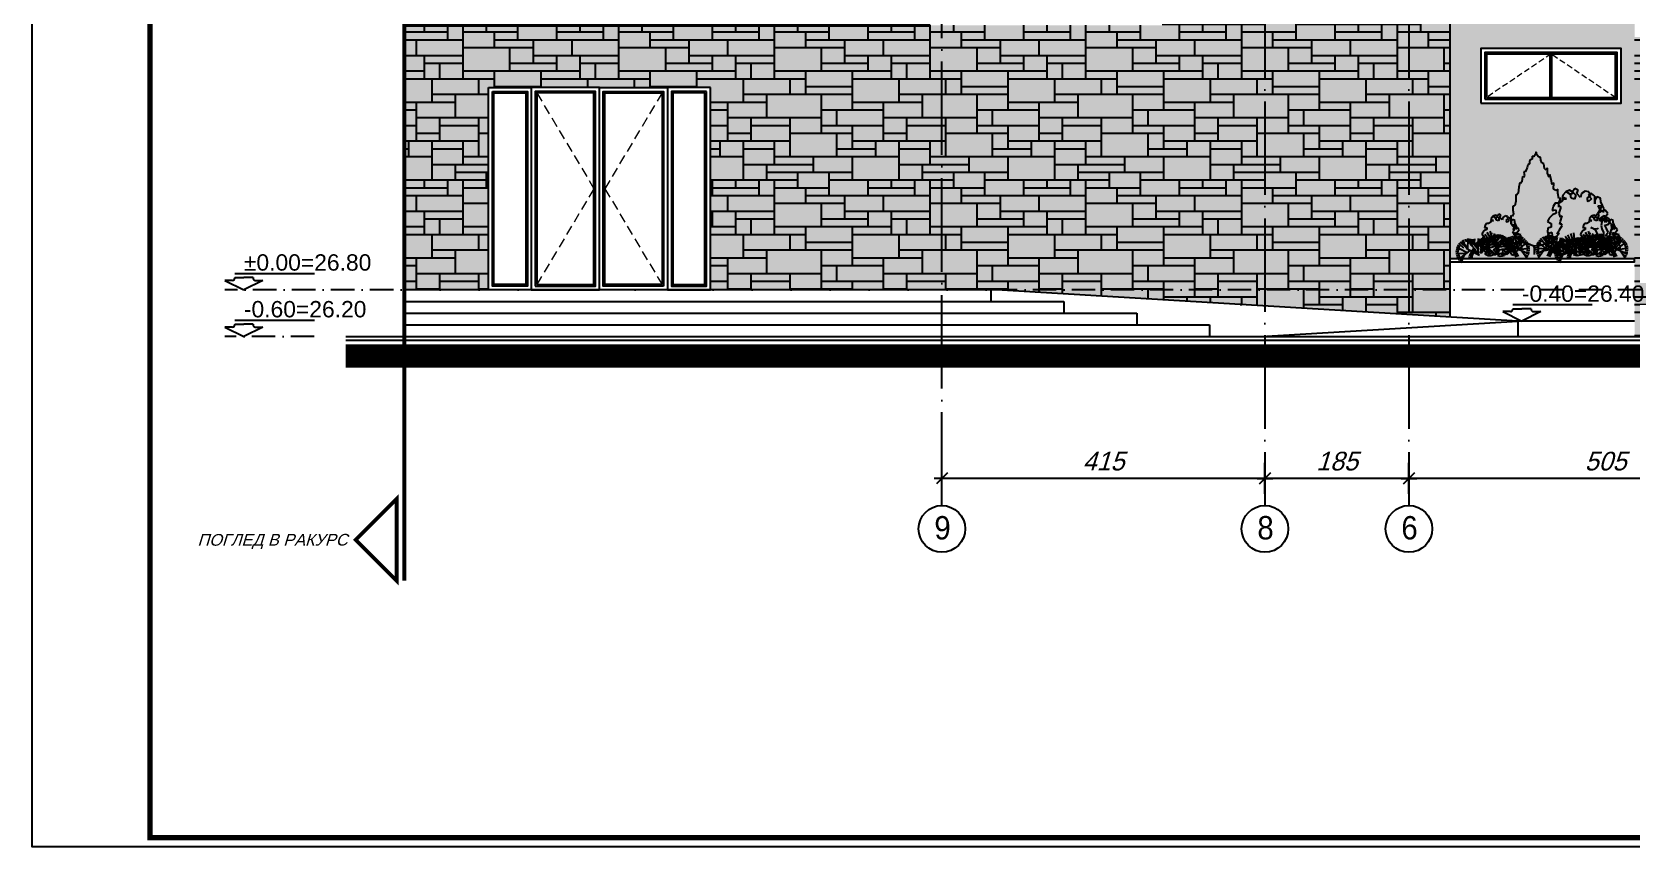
# Model space of a CAD drawing. Extents: x 9615146 to 9672346, y 4699603 to 4705703.
# Drawn here: x 9666046 to 9668102, y 4699603 to 4700650 of the extents above; entities that cross this region are included whole.
import ezdxf
from ezdxf.enums import TextEntityAlignment as Align

# ---------------------------------------------------------------- set-up
doc = ezdxf.new("R2010")
doc.units = 0
doc.header["$LTSCALE"] = 0.5
doc.header["$MEASUREMENT"] = 0
doc.header["$PDSIZE"] = -1
for name, pattern in [('ACAD_ISO04W100', [30, 24, -3, 0, -3]), ('DASHED', [0.75, 0.5, -0.25]), ('OSI1000', [5, 3, -1, 0, -1])]:
    doc.linetypes.add(name, pattern=pattern)
doc.layers.get('0').update_dxf_attribs({"color": 251, "linetype": 'CONTINUOUS'})
doc.layers.get('Defpoints').update_dxf_attribs({"color": 251, "linetype": 'CONTINUOUS'})
for name, color, linetype in [('_axis', 1, 'ACAD_ISO04W100'), ('_axis_num', 1, 'CONTINUOUS'), ('_dimension', 4, 'CONTINUOUS'), ('_dimension_evel', 4, 'CONTINUOUS'), ('_hatch', 9, 'CONTINUOUS'), ('_hatch_construction', 252, 'CONTINUOUS'), ('_table', 3, 'CONTINUOUS'), ('_text_table', 3, 'CONTINUOUS'), ('_vista', 75, 'CONTINUOUS'), ('fasadi', 147, 'CONTINUOUS')]:
    doc.layers.add(name, color=color, linetype=linetype)
doc.layers.add('_punk', color=8, linetype='DASHED', lineweight=9)
doc.styles.add('HEB1', font='', dxfattribs={"width": 0.8, "oblique": 17})
doc.styles.add('POMESHTENIA', font='arial.ttf', dxfattribs={"width": 0.9})
doc.styles.add('WIN', font='swindos.shx', dxfattribs={"oblique": 17})
doc.styles.get('HEB1').set_extended_font_data('HebarU Cyr')
doc.dimstyles.new('dim_50', dxfattribs={"dimtxt": 24, "dimasz": 1, "dimexe": 30, "dimexo": 0, "dimgap": 10, "dimtad": 1, "dimdec": 1, "dimrnd": 0.5, "dimdsep": 46, "dimtxsty": 'WIN', "dimblk1": '1', "dimblk2": '1', "dimsah": 1, "dimcen": 15, "dimdle": 10, "dimse1": 1, "dimse2": 1, "dimadec": 0, "dimazin": 0, "dimtfac": 1, "dimtdec": 1, "dimtix": 1, "dimtmove": 2, "dimatfit": 3, "dimldrblk": '1', "dimfxl": 1, "dimtolj": 1, "dimarcsym": 0})
pattern_1 = [(0, (0, 0), (0, 200), [150, -50]), (0, (0, 10), (0, 200), [-60, 60, -30, 50]), (0, (0, 20), (0, 200), [-90, 110]), (0, (0, 30), (0, 200), [90, -110]), (0, (0, 40), (0, 200), [-40, 160]), (0, (0, 50), (0, 200), [70, -50, 60, -20]), (0, (70, 60), (0, 200), [160, -40]), (0, (-10, 70), (0, 200), [110, -90]), (0, (-40, 80), (0, 200), [90, -110]), (0, (0, 90), (0, 200), [160, -40]), (0, (0, 100), (0, 200), [-80, 50, -30, 40]), (0, (100, 110), (0, 200), [120, -80]), (0, (20, 120), (0, 200), [80, -40, 30, -50]), (0, (60, 130), (0, 200), [80, -30, 50, -40]), (0, (140, 140), (0, 200), [120, -80]), (0, (60, 150), (0, 200), [80, -120]), (0, (100, 160), (0, 200), [90, -110]), (0, (100, 170), (0, 200), [-60, 140]), (0, (40, 180), (0, 200), [60, -140]), (0, (100, 190), (0, 200), [140, -60]), (90, (0, 80), (-200, 1e-14), [30, -80, 70, -20]), (90, (20, 90), (-200, 1e-14), [50, -30, 20, -100]), (90, (30, 50), (-200, 1e-14), [20, -180]), (90, (40, 30), (-200, 1e-14), [20, -120, 30, -30]), (90, (50, 70), (-200, 1e-14), [20, -180]), (90, (60, 0), (-200, 1e-14), [30, -90, 50, -30]), (90, (70, 40), (-200, 1e-14), [30, -170]), (90, (80, 90), (-200, 1e-14), [30, -10, 20, -140]), (90, (90, 10), (-200, 1e-14), [30, -170]), (90, (100, 60), (-200, 1e-14), [30, -10, 30, -20, 50, -60]), (90, (120, 60), (-200, 1e-14), [-140, 20, -20, 20]), (90, (130, 90), (-200, 1e-14), [20, -180]), (90, (140, 20), (-200, 1e-14), [20, -70, 50, -60]), (90, (150, 50), (-200, 1e-14), [10, -130, 30, -30]), (90, (160, 60), (-200, 1e-14), [50, -50, 30, -70]), (90, (170, 110), (-200, 1e-14), [30, -50, 20, -100]), (90, (180, 40), (-200, 1e-14), [20, -180]), (90, (190, 60), (-200, 1e-14), [20, -60, 30, -90])]

# ---------------------------------------------------------------- blocks, each defined once
blk = doc.blocks.new('rtyre')
at = {"layer": '_dimension_evel', "ltscale": 20}
for p, q in [((-21.1, 37.8), (161.6, 37.8)), ((-26, 21.9), (-43.7, 21.9)), ((-43.7, 21.9), (0, 0)), ((-21.1, 28.3), (-21.1, 26.8)), ((-21.1, 28.3), (0, 28.3)), ((21.1, 28.3), (0, 28.3)), ((43.7, 21.9), (0, 0)), ((21.1, 28.3), (21.1, 26.8)), ((26, 21.9), (43.7, 21.9))]:
    blk.add_line(p, q, dxfattribs=at)
for centre, major_axis, start_param, end_param in [((-26, 26.8), (3.46, 3.46), 3.926991, 5.497787), ((26, 26.8), (-3.46, 3.46), 0.785398, 2.356194)]:
    blk.add_ellipse(centre, major_axis=major_axis, ratio=1, start_param=start_param, end_param=end_param, dxfattribs=at)
at = {"layer": '_dimension_evel', "linetype": 'OSI1000', "ltscale": 20, "style": 'HEB1', "oblique": 360, "width": 0.8}
blk.add_attdef('+12.50', (0, 44.2), '', height=42, rotation=360, dxfattribs=at)
blk = doc.blocks.new('TREE8-E')
for p, q in [((-10.72, 7.44), (-11.79, 8.73)), ((-10.09, 8), (-10.95, 9.45)), ((-8.62, 6.91), (-10, 10.02)), ((-7.19, 7.05), (-8.98, 10.44)), ((-7.42, 8.84), (-7.9, 10.7)), ((-7.42, 8.84), (-6.79, 10.78)), ((-6.94, 5.39), (-7.42, 8.84)), ((-6.94, 5.39), (-4.62, 10.43)), ((-6.11, 9.06), (-5.69, 10.69)), ((-4.54, 6.64), (-4.45, 8.81)), ((-4.45, 8.81), (-3.55, 10.05)), ((-4.32, 6), (-3.61, 8.28)), ((-3.61, 8.28), (-2.65, 9.42)), ((-3.37, 7.39), (-2.35, 9.19)), ((-3.33, 0.76), (0.33, 8.32)), ((-2.38, 7.14), (-1.43, 8.96)), ((4.3, 4.6), (2.6, 8.27)), ((4.87, 5.91), (4.09, 8.87)), ((6, 5.26), (5.67, 9.21)), ((6.98, 6.04), (7.28, 9.27)), ((-12.21, 3.59), (-13.88, 3.75)), ((-12.16, 4.44), (-13.79, 4.86)), ((-6.22, 4.47), (-13.79, 2.65)), ((-11.9, 1.94), (-13.54, 1.57)), ((-8.62, 3.89), (-13.52, 5.93)), ((-9.89, 3.59), (-13.12, 0.55)), ((-11.68, 6.05), (-13.1, 6.95)), ((-11.26, 6.78), (-12.51, 7.9)), ((-8.04, 4.03), (-10.82, 7.5)), ((-6.86, -0.04), (-8.75, 0.93)), ((-6.43, 0.55), (-8.23, 1.68)), ((-5.95, 1.11), (-7.65, 2.39)), ((-5.43, 1.62), (-7.01, 3.05)), ((-2.76, 0.04), (-6.94, 5.39)), ((-4.86, 2.09), (-6.31, 3.65)), ((-4.25, 2.5), (-5.56, 4.18)), ((-3.61, 2.86), (-4.77, 4.65)), ((-3.26, 2.93), (-4.54, 6.64)), ((-4.11, 1.77), (-3.26, 2.93)), ((-2.44, 3.89), (-3.37, 7.39)), ((-1.73, 4.24), (-2.38, 7.14)), ((-0.38, 3.93), (-1.32, 6.6)), ((-0.38, 3.93), (0.43, 6.59)), ((1.9, 3.05), (-0.38, 3.93)), ((0.67, 4.77), (0.71, 7.98)), ((8.96, 0.42), (0.67, 4.77)), ((1.23, 4.49), (1.23, 6.45)), ((3.03, 4.83), (1.24, 7.41)), ((3.35, 0.5), (1.38, 0.37)), ((3.43, 0.97), (1.45, 1.05)), ((3.55, 1.44), (1.59, 1.72)), ((3.72, 1.88), (1.8, 2.37)), ((3.93, 2.31), (1.9, 3.05)), ((4.83, 3.42), (3.03, 4.83)), ((5.2, 3.72), (4.3, 4.6)), ((6.86, 2.61), (4.33, 5.51)), ((6.02, 4.2), (4.87, 5.91)), ((6.46, 4.38), (6, 5.26)), ((9.16, 0.67), (6.19, 6.34)), ((7.4, 4.58), (6.98, 6.04)), ((8.33, 3.11), (7.54, 6.56)), ((7.99, 2.91), (9.73, 4.22)), ((8.35, 4.58), (8.22, 6.56)), ((8.64, 0.04), (12.5, 4.67)), ((8.82, 4.51), (8.9, 6.49)), ((9.28, 4.39), (9.57, 6.35)), ((9.73, 4.22), (10.22, 6.14)), ((10.16, 4.01), (10.84, 5.86)), ((10.56, 3.75), (11.43, 5.52)), ((10.93, 3.45), (11.99, 5.12)), ((11.57, 2.74), (12.95, 4.16)), ((11.84, 2.34), (13.36, 3.61)), ((12.05, 1.92), (13.7, 3.02)), ((12.23, 1.47), (13.98, 2.4)), ((12.35, 1.01), (14.19, 1.75)), ((12.43, 0.54), (14.34, 1.08))]:
    blk.add_line(p, q)
blk = doc.blocks.new('_TREE16')
for p, q in [((-22.1, 148.4), (-29.4, 140.7)), ((-13.8, 152), (-22.1, 148.4)), ((-11.8, 141.7), (-20, 147.4)), ((-20, 147.4), (-12.3, 141.7)), ((-4.5, 146.9), (-13.8, 152)), ((-12.3, 141.7), (-4.5, 146.9)), ((-1.4, 155.7), (-7.1, 147.9)), ((-7.1, 147.9), (0.7, 140.7)), ((6.3, 152), (-1.4, 155.7)), ((2.7, 144.3), (6.3, 152)), ((21.9, 150), (13.6, 144.3)), ((30.2, 147.9), (21.9, 150)), ((34.8, 139.6), (30.2, 147.9)), ((-51.6, 114.3), (-53.7, 105.4)), ((-46.4, 122), (-51.6, 114.3)), ((-38.7, 122), (-46.4, 122)), ((-29.9, 127.2), (-38.7, 122)), ((-29.4, 140.7), (-30.9, 132.4)), ((-30.9, 132.4), (-21.1, 131.8)), ((-28.8, 135.5), (-29.9, 127.2)), ((-21.1, 131.8), (-28.8, 135.5)), ((-10.2, 133.9), (-11.8, 141.7)), ((-2.4, 131.4), (-10.2, 133.9)), ((0.7, 140.7), (-2.4, 131.4)), ((11.5, 135.5), (2.7, 144.3)), ((13.6, 144.3), (11.5, 135.5)), ((26.5, 133.4), (34.8, 139.6)), ((29.1, 125.1), (26.5, 133.4)), ((36.9, 144.3), (28.6, 140.1)), ((28.6, 140.1), (36.9, 132.4)), ((36.9, 132.4), (29.1, 125.1)), ((44.6, 138.1), (36.9, 144.3)), ((44.1, 121), (44.6, 130.3)), ((44.6, 128.8), (44.1, 121)), ((44.6, 130.3), (44.6, 138.1)), ((48.8, 137), (44.6, 128.8)), ((57.1, 133.4), (48.8, 137)), ((60.1, 115.3), (50.8, 116.3)), ((50.8, 116.3), (56, 108)), ((56.5, 107), (60.1, 115.3)), ((58.1, 125.6), (57.1, 133.4)), ((61.7, 116.9), (58.1, 125.6)), ((65.3, 109.1), (61.7, 116.9)), ((-60.4, 87.8), (-64, 80.1)), ((-64, 80.1), (-56.3, 75.9)), ((-53.1, 95.6), (-60.4, 87.8)), ((-56.3, 75.9), (-55.7, 67.1)), ((-53.7, 105.4), (-45.4, 107)), ((-44.8, 99.2), (-53.1, 95.6)), ((-45.4, 107), (-44.8, 99.2)), ((51.4, 98.7), (56.5, 107)), ((59.1, 103.9), (51.4, 98.7)), ((55.5, 80.6), (55.5, 88.4)), ((55.5, 88.4), (63.8, 86.8)), ((63.3, 83.2), (55.5, 80.6)), ((56, 108), (63.8, 101.3)), ((60.7, 79), (58.6, 71.3)), ((67.9, 106.5), (59.1, 103.9)), ((63.8, 86.8), (60.7, 79)), ((71.6, 82.7), (63.3, 83.2)), ((63.8, 101.3), (65.3, 109.1)), ((66.4, 89.4), (74.1, 98.2)), ((66.9, 81.6), (66.4, 89.4)), ((74.6, 81.6), (66.9, 81.6)), ((74.1, 98.2), (67.9, 106.5)), ((79.8, 80.6), (71.6, 82.7)), ((82.4, 73.9), (74.6, 81.6)), ((75.1, 72.9), (79.8, 80.6)), ((82.9, 63), (82.4, 73.9)), ((-61.9, 52.6), (-65, 44.9)), ((-65, 44.9), (-61.9, 36.6)), ((-63.5, 64.5), (-64.5, 56.8)), ((-64.5, 56.8), (-62.4, 49)), ((-55.7, 67.1), (-63.5, 64.5)), ((-62.4, 49), (-53.1, 46.9)), ((-53.7, 55.2), (-61.9, 52.6)), ((-53.1, 46.9), (-53.7, 55.2)), ((20.3, 46.4), (18.3, 37.6)), ((18.3, 37.6), (28.1, 35)), ((28.1, 46.9), (20.3, 46.4)), ((34.3, 38.2), (28.1, 46.9)), ((28.1, 35), (35.8, 37.6)), ((28.6, 29.3), (34.3, 38.2)), ((46.2, 59.9), (35.3, 66.1)), ((35.3, 66.1), (43.6, 63)), ((35.8, 37.6), (40, 46.4)), ((40, 46.4), (50.3, 51.1)), ((43.6, 63), (51.4, 64)), ((44.6, 42.3), (52.4, 50.6)), ((55.5, 38.7), (44.6, 42.3)), ((50.3, 51.1), (46.2, 59.9)), ((55.5, 44.3), (50.8, 36.6)), ((51.4, 64), (52.4, 65.6)), ((52.4, 50.6), (60.1, 51.1)), ((63.8, 46.4), (55.5, 44.3)), ((63.3, 37.6), (55.5, 38.7)), ((58.6, 71.3), (60.7, 63)), ((60.1, 51.1), (67.9, 41.3)), ((60.7, 63), (63.8, 55.2)), ((67.9, 41.3), (63.3, 32.4)), ((69.4, 29.9), (63.3, 37.6)), ((63.3, 34), (71.6, 37.1)), ((63.8, 55.2), (63.8, 46.4)), ((67.4, 71.8), (75.1, 72.9)), ((71, 64), (67.4, 71.8)), ((68.4, 47.5), (74.6, 55.8)), ((76.7, 45.4), (68.4, 47.5)), ((74.6, 55.8), (71, 64)), ((71.6, 37.1), (78.8, 44.9)), ((85, 38.2), (76.7, 45.4)), ((78.8, 44.9), (79.8, 53.7)), ((79.8, 53.7), (82.9, 63)), ((81.9, 29.9), (85, 38.2)), ((-67.1, 23.1), (-70.2, 13.8)), ((-70.2, 13.8), (-61.9, 15.4)), ((-61.9, 36.6), (-69.7, 31.4)), ((-69.7, 31.4), (-67.1, 23.7)), ((-67.1, 23.7), (-58.8, 30.4)), ((-58.8, 23.1), (-67.1, 23.1)), ((-61.9, 15.4), (-59.9, 23.7)), ((-59.9, 23.7), (-49.5, 20.5)), ((-58.8, 30.4), (-50.5, 29.9)), ((-50.5, 29.9), (-58.8, 23.1)), ((-45.4, 18.5), (-52.1, 10.7)), ((-52.1, 10.7), (-39.7, 4)), ((-49.5, 20.5), (-49, 12.2)), ((-49, 12.2), (-39.2, 17.4)), ((-42.8, 26.3), (-45.4, 18.5)), ((-34.5, 26.3), (-42.8, 26.3)), ((-41.2, 23.7), (-32.9, 24.2)), ((-36.6, 15.9), (-41.2, 23.7)), ((-39.7, 4), (-30.9, 4)), ((-39.2, 17.4), (-29.9, 22.6)), ((-38.1, 8.1), (-36.6, 15.9)), ((-28.3, 13.8), (-38.1, 8.1)), ((-25.7, 17.9), (-34.5, 26.3)), ((-32.9, 24.2), (-24.7, 17.4)), ((-30.9, 4), (-21.1, 7.6)), ((-29.9, 22.6), (-28.3, 13.8)), ((-20, 10.2), (-25.7, 17.9)), ((-24.7, 17.4), (-21.1, 9.2)), ((-21.1, 9.2), (-13.3, 9.7)), ((-21.1, 7.6), (-12.3, 7.6)), ((-20.5, 25.7), (-12.8, 29.9)), ((-12.8, 17.4), (-20.5, 25.7)), ((-12.3, 10.7), (-20, 10.2)), ((-13.3, 9.7), (-4.5, 11.2)), ((-12.8, 29.9), (-5, 27.8)), ((-12.3, 7.6), (-12.8, 17.4)), ((-4.5, 7.1), (-12.3, 10.7)), ((-8.2, 22.6), (-10.2, 14.4)), ((-10.2, 14.4), (-0.9, 12.2)), ((0.1, 20), (-8.2, 22.6)), ((-5, 27.8), (3.3, 25.2)), ((-4.5, 11.2), (0.1, 20)), ((-0.9, 12.2), (-4.5, 4.5)), ((3.8, 10.7), (-4.5, 7.1)), ((-4.5, 4.5), (3.8, 2.4)), ((3.3, 25.2), (11.5, 27.3)), ((13.6, 12.8), (3.8, 10.7)), ((3.8, 2.4), (11.5, 3.5)), ((8.4, 5.5), (16.2, 10.2)), ((11.5, 27.3), (20.8, 29.3)), ((11.5, 3.5), (19.3, 5)), ((13.6, 23.1), (12, 15.4)), ((12, 15.4), (21.3, 8.6)), ((21.9, 21.1), (13.6, 23.1)), ((19.3, 5), (13.6, 12.8)), ((16.2, 10.2), (23.9, 13.3)), ((20.8, 29.3), (28.6, 29.3)), ((21.3, 8.6), (29.6, 10.7)), ((23.9, 13.3), (21.9, 21.1)), ((35.3, 27.3), (27, 27.8)), ((27, 27.8), (36.9, 21.1)), ((29.1, 20), (37.9, 27.3)), ((29.6, 10.7), (29.1, 20)), ((44.1, 24.2), (35.3, 27.3)), ((36.9, 21.1), (48.2, 21.6)), ((37.9, 27.3), (40.5, 18.5)), ((38.4, 14.8), (39.5, 22.6)), ((46.2, 22.1), (38.4, 14.8)), ((39.5, 22.6), (48.2, 22.6)), ((40.5, 18.5), (44.1, 9.2)), ((52.4, 28.8), (44.1, 24.2)), ((44.1, 9.2), (52.4, 6)), ((55.5, 20), (46.2, 22.1)), ((48.2, 21.6), (56, 24.7)), ((48.2, 22.6), (56.5, 20)), ((50.8, 36.6), (52.4, 28.8)), ((52.4, 6), (60.7, 12.2)), ((60.7, 12.2), (55.5, 20)), ((56, 24.7), (63.3, 34)), ((56.5, 20), (67.4, 22.1)), ((63.3, 32.4), (73.6, 25.7)), ((67.4, 22.1), (69.4, 29.9)), ((73.6, 25.7), (81.9, 29.9))]:
    blk.add_line(p, q)
blk = doc.blocks.new('_TREE03')
for p, q in [((-49, 1054), (-45, 1087)), ((-45, 1087), (-26, 1087)), ((-26, 1087), (-7, 1114)), ((-7, 1114), (1, 1146)), ((1, 1146), (12, 1114)), ((12, 1114), (28, 1092)), ((28, 1092), (47, 1098)), ((47, 1098), (47, 1065)), ((-145, 865), (-126, 908)), ((-126, 957), (-122, 967)), ((-126, 908), (-126, 957)), ((-122, 967), (-111, 940)), ((-111, 940), (-91, 962)), ((-91, 962), (-84, 1011)), ((-84, 1011), (-61, 1022)), ((-61, 1022), (-49, 1054)), ((47, 1065), (74, 1054)), ((74, 1054), (77, 1033)), ((77, 1033), (77, 1011)), ((77, 1011), (97, 1000)), ((97, 1000), (104, 973)), ((104, 973), (112, 940)), ((112, 940), (124, 924)), ((124, 924), (131, 930)), ((131, 930), (139, 908)), ((139, 908), (131, 881)), ((-241, 729), (-218, 713)), ((-241, 686), (-241, 729)), ((-218, 713), (-191, 729)), ((-195, 799), (-183, 794)), ((-191, 729), (-195, 799)), ((-183, 794), (-176, 778)), ((-176, 778), (-164, 837)), ((-164, 837), (-149, 892)), ((-149, 892), (-145, 865)), ((131, 881), (143, 859)), ((143, 859), (154, 870)), ((154, 870), (158, 843)), ((158, 843), (162, 810)), ((162, 810), (177, 794)), ((177, 794), (185, 805)), ((185, 805), (196, 751)), ((196, 751), (204, 686)), ((-279, 529), (-260, 545)), ((-272, 626), (-253, 626)), ((-253, 577), (-272, 626)), ((-260, 545), (-253, 529)), ((-253, 626), (-241, 686)), ((-253, 529), (-253, 577)), ((204, 686), (223, 664)), ((223, 664), (231, 669)), ((231, 669), (231, 594)), ((231, 594), (242, 545)), ((242, 545), (262, 539)), ((262, 539), (262, 496)), ((-268, 371), (-287, 431)), ((-287, 431), (-268, 415)), ((-256, 463), (-279, 529)), ((-268, 415), (-256, 463)), ((-264, 339), (-268, 371)), ((262, 496), (254, 453)), ((254, 453), (269, 426)), ((269, 426), (285, 436)), ((285, 398), (281, 344)), ((285, 436), (285, 398)), ((-287, 323), (-283, 339)), ((-260, 274), (-287, 323)), ((-283, 339), (-264, 339)), ((-229, 230), (-260, 274)), ((-229, 203), (-256, 241)), ((-256, 241), (-229, 230)), ((-176, 187), (-229, 203)), ((-191, 176), (-176, 187)), ((219, 192), (208, 171)), ((265, 252), (219, 192)), ((258, 317), (246, 295)), ((246, 295), (250, 268)), ((250, 268), (265, 252)), ((281, 344), (258, 317)), ((-157, 138), (-191, 176)), ((-84, 117), (-157, 138)), ((-61, 106), (-84, 117)), ((-61, 106), (-33, 98)), ((-33, 98), (-7, 100)), ((-29, 1), (-22, 41)), ((-18, 99), (-22, 41)), ((24, 95), (-7, 100)), ((35, 99), (21, 68)), ((21, 1), (21, 68)), ((58, 106), (24, 95)), ((100, 127), (58, 106)), ((131, 122), (100, 127)), ((166, 144), (131, 122)), ((208, 171), (166, 144))]:
    blk.add_line(p, q)
blk = doc.blocks.new('1')
for p, q in [((-10, 0), (10, 0)), ((-7.1, -7.1), (7.1, 7.1)), ((0, 20), (0, -20))]:
    blk.add_line(p, q)
blk = doc.blocks.new('*D89')
at = {"layer": '_dimension', "color": 0, "lineweight": -2, "ltscale": 30, "transparency": 16777216}
blk.add_line((9668319, 4700076.8), (9667816, 4700076.8), dxfattribs=at)
at = {"layer": 'Defpoints', "color": 0, "ltscale": 30, "transparency": 16777216}
for p in [(9667815, 4700076.8), (9667815, 4700076.8), (9668320, 4700076.8)]:
    blk.add_point(p, dxfattribs=at)
at = {"layer": '_dimension', "color": 0, "lineweight": -2, "ltscale": 30, "transparency": 16777216, "rotation": 180}
blk.add_blockref('1', (9667815, 4700076.8), dxfattribs=at)
at = {"layer": '_dimension', "color": 0, "lineweight": -2, "ltscale": 30, "transparency": 16777216}
blk.add_blockref('1', (9668320, 4700076.8), dxfattribs=at)
at = {"layer": '_dimension', "color": 0, "ltscale": 30, "transparency": 16777216, "insert": (9668067.5, 4700098.8), "char_height": 24, "attachment_point": 5, "style": 'WIN'}
blk.add_mtext('\\A1;505', dxfattribs=at)
blk = doc.blocks.new('*D90')
at = {"layer": '_dimension', "color": 0, "lineweight": -2, "ltscale": 30, "transparency": 16777216}
blk.add_line((9667814, 4700076.8), (9667631, 4700076.8), dxfattribs=at)
at = {"layer": 'Defpoints', "color": 0, "ltscale": 30, "transparency": 16777216}
for p in [(9667630, 4700086.8), (9667630, 4700076.8), (9667815, 4700076.8)]:
    blk.add_point(p, dxfattribs=at)
at = {"layer": '_dimension', "color": 0, "lineweight": -2, "ltscale": 30, "transparency": 16777216, "rotation": 180}
blk.add_blockref('1', (9667630, 4700076.8), dxfattribs=at)
at = {"layer": '_dimension', "color": 0, "lineweight": -2, "ltscale": 30, "transparency": 16777216}
blk.add_blockref('1', (9667815, 4700076.8), dxfattribs=at)
at = {"layer": '_dimension', "color": 0, "ltscale": 30, "transparency": 16777216, "insert": (9667722.5, 4700098.8), "char_height": 24, "attachment_point": 5, "style": 'WIN'}
blk.add_mtext('\\A1;185', dxfattribs=at)
blk = doc.blocks.new('*D91')
at = {"layer": '_dimension', "color": 0, "lineweight": -2, "ltscale": 30, "transparency": 16777216}
blk.add_line((9667629, 4700076.8), (9667216, 4700076.8), dxfattribs=at)
at = {"layer": 'Defpoints', "color": 0, "ltscale": 30, "transparency": 16777216}
for p in [(9667215, 4700086.8), (9667215, 4700076.8), (9667630, 4700086.8)]:
    blk.add_point(p, dxfattribs=at)
at = {"layer": '_dimension', "color": 0, "lineweight": -2, "ltscale": 30, "transparency": 16777216, "rotation": 180}
blk.add_blockref('1', (9667215, 4700076.8), dxfattribs=at)
at = {"layer": '_dimension', "color": 0, "lineweight": -2, "ltscale": 30, "transparency": 16777216}
blk.add_blockref('1', (9667630, 4700076.8), dxfattribs=at)
at = {"layer": '_dimension', "color": 0, "ltscale": 30, "transparency": 16777216, "insert": (9667422.5, 4700098.8), "char_height": 24, "attachment_point": 5, "style": 'WIN'}
blk.add_mtext('\\A1;415', dxfattribs=at)

msp = doc.modelspace()

# ---------------------------------------------------------------- hatches: boundary and pattern name
at = {"layer": '_hatch', "ltscale": 30, "true_color": 0xb97b1d}
h = msp.add_hatch(color=32, dxfattribs=at)
h.dxf.hatch_style = 1
h.paths.add_polyline_path([(9668242.51, 4701853.84), (9668320.01, 4701853.84), (9668320.01, 4701878.84), (9667867.51, 4701878.84), (9667867.51, 4700358.84), (9668105.01, 4700358.84), (9668105.01, 4700643.84), (9668105.01, 4700779.84), (9668103.01, 4700779.84), (9668103.01, 4700783.84), (9668127.51, 4700783.84), (9668127.51, 4700798.84), (9668105.01, 4700798.84), (9668105.01, 4700803.84), (9668127.51, 4700803.84), (9668127.51, 4700813.84), (9668105.01, 4700813.84), (9668105.01, 4700818.84), (9668127.51, 4700818.84), (9668127.51, 4701684.84), (9668125.51, 4701684.84), (9668125.51, 4701688.84), (9668222.51, 4701688.84), (9668222.51, 4701738.84), (9668242.51, 4701738.84), (9668242.51, 4701743.84), (9668222.51, 4701743.84), (9668222.51, 4701748.84), (9668242.51, 4701748.84)])
h.paths.add_polyline_path([(9668087.51, 4701758.84), (9667907.51, 4701758.84), (9667907.51, 4701828.84), (9668087.51, 4701828.84)], flags=16)
h.paths.add_polyline_path([(9668082.51, 4701763.84), (9667912.51, 4701763.84), (9667912.51, 4701823.84), (9668082.51, 4701823.84)], flags=0)
h.paths.add_polyline_path([(9668080.51, 4701765.84), (9667914.51, 4701765.84), (9667914.51, 4701821.84), (9668080.51, 4701821.84)], flags=0)
h.paths.add_polyline_path([(9668087.51, 4701528.84), (9668087.51, 4701458.84), (9667907.51, 4701458.84), (9667907.51, 4701528.84)], flags=16)
h.paths.add_polyline_path([(9668082.51, 4701523.84), (9668082.51, 4701463.84), (9667912.51, 4701463.84), (9667912.51, 4701523.84)], flags=0)
h.paths.add_polyline_path([(9668080.51, 4701521.84), (9668080.51, 4701465.84), (9667914.51, 4701465.84), (9667914.51, 4701521.84)], flags=0)
h.paths.add_polyline_path([(9668087.51, 4701228.84), (9668087.51, 4701158.84), (9667907.51, 4701158.84), (9667907.51, 4701228.84)], flags=16)
h.paths.add_polyline_path([(9668082.51, 4701223.84), (9668082.51, 4701163.84), (9667912.51, 4701163.84), (9667912.51, 4701223.84)], flags=0)
h.paths.add_polyline_path([(9668080.51, 4701221.84), (9668080.51, 4701165.84), (9667914.51, 4701165.84), (9667914.51, 4701221.84)], flags=0)
h.paths.add_polyline_path([(9668087.51, 4700928.84), (9668087.51, 4700858.84), (9667907.51, 4700858.84), (9667907.51, 4700928.84)], flags=16)
h.paths.add_polyline_path([(9668082.51, 4700923.84), (9668082.51, 4700863.84), (9667912.51, 4700863.84), (9667912.51, 4700923.84)], flags=0)
h.paths.add_polyline_path([(9668080.51, 4700921.84), (9668080.51, 4700865.84), (9667914.51, 4700865.84), (9667914.51, 4700921.84)], flags=0)
h.paths.add_polyline_path([(9668087.51, 4700628.84), (9668087.51, 4700558.84), (9667907.51, 4700558.84), (9667907.51, 4700628.84)], flags=16)
h.paths.add_polyline_path([(9668082.51, 4700623.84), (9668082.51, 4700563.84), (9667912.51, 4700563.84), (9667912.51, 4700623.84)], flags=0)
h.paths.add_polyline_path([(9668080.51, 4700621.84), (9668080.51, 4700565.84), (9667914.51, 4700565.84), (9667914.51, 4700621.84)], flags=0)
h.paths.add_polyline_path([(9668242.51, 4701738.84), (9668222.51, 4701738.84), (9668222.51, 4701688.84), (9668239.51, 4701688.84), (9668239.51, 4701684.84), (9668222.51, 4701684.84), (9668222.51, 4701683.84), (9668237.51, 4701683.84), (9668237.51, 4701653.84), (9668242.51, 4701653.84)], flags=17)
h.paths.add_polyline_path([(9668242.51, 4701653.84), (9668237.51, 4701653.84), (9668237.51, 4701648.84), (9668242.51, 4701648.84)], flags=17)
at = {"layer": '_hatch', "ltscale": 30, "true_color": 0xb4b09d}
h = msp.add_hatch(color=253, dxfattribs=at)
h.dxf.hatch_style = 1
h.paths.add_polyline_path([(9667867.51, 4700284.06), (9667867.51, 4700683.84), (9667498.01, 4700683.84), (9667498.01, 4700658.84), (9666524.42, 4700658.84), (9666524.42, 4700318.84), (9666632.51, 4700318.84), (9666632.51, 4700578.84), (9666687.51, 4700578.84), (9666775.01, 4700578.84), (9666862.51, 4700578.84), (9666917.51, 4700578.84), (9666917.51, 4700318.84), (9667285.01, 4700318.84)])
h.paths.add_polyline_path([(9667498.01, 4700703.84), (9667498.01, 4700683.84), (9667867.51, 4700683.84), (9667867.51, 4700703.84)])
h.paths.add_polyline_path([(9667498.01, 4700708.84), (9667498.01, 4700703.84), (9667867.51, 4700703.84), (9667867.51, 4700708.84)])
h = msp.add_hatch(color=253, dxfattribs=at)
h.dxf.hatch_style = 1
h.paths.add_polyline_path([(9668145.01, 4700643.84), (9668105.01, 4700643.84), (9668105.01, 4700258.84), (9668145.01, 4700258.84)])
h.paths.add_polyline_path([(9668195.01, 4700508.84), (9668195.01, 4700558.84), (9668195.01, 4700643.84), (9668155.01, 4700643.84), (9668155.01, 4700258.84), (9668195.01, 4700258.84)])
h.paths.add_polyline_path([(9668485.01, 4700643.84), (9668445.01, 4700643.84), (9668445.01, 4700258.84), (9668485.01, 4700258.84)])
h.paths.add_polyline_path([(9668535.01, 4700508.84), (9668535.01, 4700558.84), (9668535.01, 4700643.84), (9668495.01, 4700643.84), (9668495.01, 4700258.84), (9668535.01, 4700258.84)])
h.paths.add_polyline_path([(9668825.01, 4700643.84), (9668785.01, 4700643.84), (9668785.01, 4700258.84), (9668825.01, 4700258.84)])
h.paths.add_polyline_path([(9668875.01, 4700643.84), (9668835.01, 4700643.84), (9668835.01, 4700258.84), (9668875.01, 4700258.84)])
h.paths.add_polyline_path([(9669165.01, 4700643.84), (9669125.01, 4700643.84), (9669125.01, 4700258.84), (9669165.01, 4700258.84)])
h.paths.add_polyline_path([(9669215.01, 4700508.84), (9669215.01, 4700558.84), (9669215.01, 4700643.84), (9669175.01, 4700643.84), (9669175.01, 4700258.84), (9669215.01, 4700258.84)])
h.paths.add_polyline_path([(9667954.77, 4700297.89), (9668122.91, 4700297.89), (9668122.91, 4700330.06), (9667954.77, 4700330.06)], flags=9)
at = {"layer": '_hatch_construction', "ltscale": 40}
h = msp.add_hatch(dxfattribs=at)
h.set_pattern_fill('EGGCRATE,_O', color=250, scale=30, pattern_type=2)
h.set_pattern_definition([(0, (3, 0), (30, 15), [27, -3]), (0, (3, 3), (30, 15), [27, -3]), (90, (3, 3), (-30, 15), [12, -3]), (90, (0, 3), (-30, 15), [12, -3])])
h.paths.add_polyline_path([(9668242.51, 4701853.84), (9668320.01, 4701853.84), (9668320.01, 4701878.84), (9667867.51, 4701878.84), (9667867.51, 4700358.84), (9668105.01, 4700358.84), (9668105.01, 4700643.84), (9668105.01, 4700779.84), (9668103.01, 4700779.84), (9668103.01, 4700783.84), (9668127.51, 4700783.84), (9668127.51, 4700798.84), (9668105.01, 4700798.84), (9668105.01, 4700803.84), (9668127.51, 4700803.84), (9668127.51, 4700813.84), (9668105.01, 4700813.84), (9668105.01, 4700818.84), (9668127.51, 4700818.84), (9668127.51, 4701684.84), (9668125.51, 4701684.84), (9668125.51, 4701688.84), (9668222.51, 4701688.84), (9668222.51, 4701738.84), (9668242.51, 4701738.84), (9668242.51, 4701743.84), (9668222.51, 4701743.84), (9668222.51, 4701748.84), (9668242.51, 4701748.84)])
h.paths.add_polyline_path([(9668087.51, 4701758.84), (9667907.51, 4701758.84), (9667907.51, 4701828.84), (9668087.51, 4701828.84)], flags=16)
h.paths.add_polyline_path([(9668082.51, 4701763.84), (9667912.51, 4701763.84), (9667912.51, 4701823.84), (9668082.51, 4701823.84)], flags=0)
h.paths.add_polyline_path([(9668080.51, 4701765.84), (9667914.51, 4701765.84), (9667914.51, 4701821.84), (9668080.51, 4701821.84)], flags=0)
h.paths.add_polyline_path([(9668087.51, 4701528.84), (9668087.51, 4701458.84), (9667907.51, 4701458.84), (9667907.51, 4701528.84)], flags=16)
h.paths.add_polyline_path([(9668082.51, 4701523.84), (9668082.51, 4701463.84), (9667912.51, 4701463.84), (9667912.51, 4701523.84)], flags=0)
h.paths.add_polyline_path([(9668080.51, 4701521.84), (9668080.51, 4701465.84), (9667914.51, 4701465.84), (9667914.51, 4701521.84)], flags=0)
h.paths.add_polyline_path([(9668087.51, 4701228.84), (9668087.51, 4701158.84), (9667907.51, 4701158.84), (9667907.51, 4701228.84)], flags=16)
h.paths.add_polyline_path([(9668082.51, 4701223.84), (9668082.51, 4701163.84), (9667912.51, 4701163.84), (9667912.51, 4701223.84)], flags=0)
h.paths.add_polyline_path([(9668080.51, 4701221.84), (9668080.51, 4701165.84), (9667914.51, 4701165.84), (9667914.51, 4701221.84)], flags=0)
h.paths.add_polyline_path([(9668087.51, 4700928.84), (9668087.51, 4700858.84), (9667907.51, 4700858.84), (9667907.51, 4700928.84)], flags=16)
h.paths.add_polyline_path([(9668082.51, 4700923.84), (9668082.51, 4700863.84), (9667912.51, 4700863.84), (9667912.51, 4700923.84)], flags=0)
h.paths.add_polyline_path([(9668080.51, 4700921.84), (9668080.51, 4700865.84), (9667914.51, 4700865.84), (9667914.51, 4700921.84)], flags=0)
h.paths.add_polyline_path([(9668087.51, 4700628.84), (9668087.51, 4700558.84), (9667907.51, 4700558.84), (9667907.51, 4700628.84)], flags=16)
h.paths.add_polyline_path([(9668082.51, 4700623.84), (9668082.51, 4700563.84), (9667912.51, 4700563.84), (9667912.51, 4700623.84)], flags=0)
h.paths.add_polyline_path([(9668080.51, 4700621.84), (9668080.51, 4700565.84), (9667914.51, 4700565.84), (9667914.51, 4700621.84)], flags=0)
h.paths.add_polyline_path([(9668242.51, 4701738.84), (9668222.51, 4701738.84), (9668222.51, 4701688.84), (9668239.51, 4701688.84), (9668239.51, 4701684.84), (9668222.51, 4701684.84), (9668222.51, 4701683.84), (9668237.51, 4701683.84), (9668237.51, 4701653.84), (9668242.51, 4701653.84)], flags=17)
h.paths.add_polyline_path([(9668242.51, 4701653.84), (9668237.51, 4701653.84), (9668237.51, 4701648.84), (9668242.51, 4701648.84)], flags=17)
h = msp.add_hatch(dxfattribs=at)
h.set_pattern_fill('CUTSTONE', color=250, scale=200, style=0, pattern_type=2)
h.set_pattern_definition(pattern_1)
h.paths.add_polyline_path([(9667867.51, 4700284.06), (9667867.51, 4700683.84), (9667498.01, 4700683.84), (9667498.01, 4700658.84), (9666524.42, 4700658.84), (9666524.42, 4700318.84), (9666632.51, 4700318.84), (9666632.51, 4700578.84), (9666687.51, 4700578.84), (9666775.01, 4700578.84), (9666862.51, 4700578.84), (9666917.51, 4700578.84), (9666917.51, 4700318.84), (9667285.01, 4700318.84)])
h.paths.add_polyline_path([(9667498.01, 4700703.84), (9667498.01, 4700683.84), (9667867.51, 4700683.84), (9667867.51, 4700703.84)])
h.paths.add_polyline_path([(9667498.01, 4700708.84), (9667498.01, 4700703.84), (9667867.51, 4700703.84), (9667867.51, 4700708.84)])
h = msp.add_hatch(dxfattribs=at)
h.set_pattern_fill('CUTSTONE', color=250, scale=200, style=0, pattern_type=2)
h.set_pattern_definition(pattern_1)
h.paths.add_polyline_path([(9668145.01, 4700643.84), (9668105.01, 4700643.84), (9668105.01, 4700258.84), (9668145.01, 4700258.84)])
h.paths.add_polyline_path([(9668195.01, 4700508.84), (9668195.01, 4700558.84), (9668195.01, 4700643.84), (9668155.01, 4700643.84), (9668155.01, 4700258.84), (9668195.01, 4700258.84)])
h.paths.add_polyline_path([(9668485.01, 4700643.84), (9668445.01, 4700643.84), (9668445.01, 4700258.84), (9668485.01, 4700258.84)])
h.paths.add_polyline_path([(9668535.01, 4700508.84), (9668535.01, 4700558.84), (9668535.01, 4700643.84), (9668495.01, 4700643.84), (9668495.01, 4700258.84), (9668535.01, 4700258.84)])
h.paths.add_polyline_path([(9668825.01, 4700643.84), (9668785.01, 4700643.84), (9668785.01, 4700258.84), (9668825.01, 4700258.84)])
h.paths.add_polyline_path([(9668875.01, 4700643.84), (9668835.01, 4700643.84), (9668835.01, 4700258.84), (9668875.01, 4700258.84)])
h.paths.add_polyline_path([(9669165.01, 4700643.84), (9669125.01, 4700643.84), (9669125.01, 4700258.84), (9669165.01, 4700258.84)])
h.paths.add_polyline_path([(9669215.01, 4700508.84), (9669215.01, 4700558.84), (9669215.01, 4700643.84), (9669175.01, 4700643.84), (9669175.01, 4700258.84), (9669215.01, 4700258.84)])
h.paths.add_polyline_path([(9667954.77, 4700297.89), (9668122.91, 4700297.89), (9668122.91, 4700330.06), (9667954.77, 4700330.06)], flags=9)

# ---------------------------------------------------------------- linework, layer by layer
at = {"layer": '_axis', "ltscale": 10}
for p, q in [((9667215.01, 4700041.97), (9667215.01, 4702211.92)), ((9667630.01, 4702211.92), (9667630.01, 4700041.97)), ((9667815.01, 4702211.92), (9667815.01, 4700041.97))]:
    msp.add_line(p, q, dxfattribs=at)
at = {"layer": '_axis_num'}
for centre in [(9667215.01, 4700011.97), (9667630.01, 4700011.97), (9667815.01, 4700011.97)]:
    msp.add_circle(centre, 30, dxfattribs=at)
at = {"layer": '_dimension_evel', "linetype": 'OSI1000', "ltscale": 20}
for p, q in [((9670768.75, 4700318.84), (9666293.81, 4700318.84)), ((9666408.74, 4700258.84), (9666293.81, 4700258.84))]:
    msp.add_line(p, q, dxfattribs=at)
at = {"layer": '_dimension_evel', "linetype": 'OSI1000', "ltscale": 20, "const_width": 5}
msp.add_lwpolyline([(9666524.42, 4699945.26), (9666524.42, 4700658.84), (9667197.51, 4700658.84), (9667197.51, 4702418.57)], dxfattribs=at)
msp.add_lwpolyline([(9666514.42, 4699945.4), (9666461.92, 4699997.9), (9666514.42, 4700050.4)], close=True, dxfattribs=at)
at = {"layer": '_hatch', "color": 252, "ltscale": 10, "const_width": 30}
msp.add_lwpolyline([(9666449.21, 4700233.84), (9670199.02, 4700233.84), (9670381.52, 4700293.84), (9670629.32, 4700293.84)], dxfattribs=at)
at = {"layer": '_punk', "ltscale": 50}
for p, q in [((9666694.51, 4700571.84), (9666768.01, 4700448.84)), ((9666855.51, 4700571.84), (9666782.01, 4700448.84)), ((9666768.01, 4700448.84), (9666694.51, 4700325.84)), ((9666782.01, 4700448.84), (9666855.51, 4700325.84)), ((9666449.21, 4700233.84), (9670629.32, 4700233.84))]:
    msp.add_line(p, q, dxfattribs=at)
at = {"layer": '_punk', "ltscale": 30}
msp.add_lwpolyline([(9668080.51, 4700565.84), (9667997.51, 4700621.84), (9667914.51, 4700565.84)], dxfattribs=at)
at = {"layer": '_table', "ltscale": 10}
msp.add_lwpolyline([(9666046.03, 4702603.38), (9672346.03, 4702603.38), (9672346.03, 4699603.38), (9666046.03, 4699603.38)], close=True, dxfattribs=at)
at = {"layer": '_table', "ltscale": 10, "const_width": 6.84}
msp.add_lwpolyline([(9666197.71, 4702591.38), (9672334.03, 4702591.38), (9672334.03, 4699615.38), (9666197.71, 4699615.38)], close=True, dxfattribs=at)
at = {"layer": 'fasadi'}
for p, q in [((9666524.42, 4701961.84), (9666524.42, 4700318.84)), ((9667867.51, 4701941.84), (9667867.51, 4700284.06)), ((9667996.51, 4700565.84), (9667996.51, 4700621.84)), ((9667998.51, 4700565.84), (9667998.51, 4700621.84)), ((9667285.01, 4700318.84), (9666524.42, 4700318.84)), ((9666524.42, 4700303.84), (9667371.77, 4700303.84)), ((9667278.21, 4700303.84), (9667278.21, 4700318.84)), ((9667955.01, 4700278.84), (9667285.01, 4700318.84)), ((9667371.77, 4700303.84), (9667371.77, 4700288.84)), ((9666524.42, 4700288.84), (9667465.33, 4700288.84)), ((9667465.33, 4700288.84), (9667465.33, 4700273.84)), ((9667625.01, 4700258.84), (9667955.01, 4700278.84)), ((9668105.01, 4700278.84), (9667955.01, 4700278.84)), ((9667955.01, 4700278.84), (9667955.01, 4700258.84)), ((9666449.21, 4700258.84), (9670195.01, 4700258.84)), ((9666524.42, 4700273.84), (9667558.89, 4700273.84)), ((9667558.89, 4700273.84), (9667558.89, 4700258.84))]:
    msp.add_line(p, q, dxfattribs=at)
for points in [[(9667907.51, 4700558.84), (9668087.51, 4700558.84), (9668087.51, 4700628.84), (9667907.51, 4700628.84)], [(9667912.51, 4700563.84), (9668082.51, 4700563.84), (9668082.51, 4700623.84), (9667912.51, 4700623.84)], [(9667914.51, 4700565.84), (9668080.51, 4700565.84), (9668080.51, 4700621.84), (9667914.51, 4700621.84)], [(9666632.51, 4700578.84), (9666687.51, 4700578.84), (9666687.51, 4700318.84), (9666632.51, 4700318.84)], [(9666637.51, 4700573.84), (9666682.51, 4700573.84), (9666682.51, 4700323.84), (9666637.51, 4700323.84)], [(9666639.51, 4700571.84), (9666680.51, 4700571.84), (9666680.51, 4700325.84), (9666639.51, 4700325.84)], [(9666687.51, 4700318.84), (9666775.01, 4700318.84), (9666775.01, 4700578.84), (9666687.51, 4700578.84)], [(9666692.51, 4700323.84), (9666770.01, 4700323.84), (9666770.01, 4700573.84), (9666692.51, 4700573.84)], [(9666694.51, 4700325.84), (9666768.01, 4700325.84), (9666768.01, 4700571.84), (9666694.51, 4700571.84)], [(9666862.51, 4700318.84), (9666775.01, 4700318.84), (9666775.01, 4700578.84), (9666862.51, 4700578.84)], [(9666857.51, 4700323.84), (9666780.01, 4700323.84), (9666780.01, 4700573.84), (9666857.51, 4700573.84)], [(9666855.51, 4700325.84), (9666782.01, 4700325.84), (9666782.01, 4700571.84), (9666855.51, 4700571.84)], [(9666917.51, 4700578.84), (9666862.51, 4700578.84), (9666862.51, 4700318.84), (9666917.51, 4700318.84)], [(9666912.51, 4700573.84), (9666867.51, 4700573.84), (9666867.51, 4700323.84), (9666912.51, 4700323.84)], [(9666910.51, 4700571.84), (9666869.51, 4700571.84), (9666869.51, 4700325.84), (9666910.51, 4700325.84)], [(9668105.01, 4700358.84), (9667867.51, 4700358.84), (9667867.51, 4700354.84), (9668105.01, 4700354.84)]]:
    msp.add_lwpolyline(points, close=True, dxfattribs=at)
msp.add_lwpolyline([(9670629.32, 4700313.84), (9670378.32, 4700313.84), (9670195.82, 4700253.84), (9666449.21, 4700253.84)], dxfattribs=at)

# ---------------------------------------------------------------- block references
at = {"layer": '_dimension_evel', "linetype": 'OSI1000', "ltscale": 20}
ref = msp.add_blockref('rtyre', (9666318.27, 4700318.84), dxfattribs=dict(at, xscale=0.5600000005215406, yscale=0.5600000005215406, zscale=0.5600000005215406, rotation=9.528723721612225e-08))
ref.add_attrib('+12.50', '%%p0.00=26.80', (9666318.27, 4700343.61), dxfattribs={"linetype": 'OSI1000', "ltscale": 20, "height": 21, "style": 'POMESHTENIA'})
ref = msp.add_blockref('rtyre', (9667960.13, 4700278.84), dxfattribs=dict(at, xscale=0.5600000005215406, yscale=0.5600000005215406, zscale=0.5600000005215406))
ref.add_attrib('+12.50', '-0.40=26.40', (9667960.13, 4700303.61), dxfattribs={"linetype": 'OSI1000', "ltscale": 20, "height": 21, "style": 'POMESHTENIA'})
ref = msp.add_blockref('rtyre', (9666318.27, 4700258.84), dxfattribs=dict(at, xscale=0.5600000005215406, yscale=0.5600000005215406, zscale=0.5600000005215406))
ref.add_attrib('+12.50', '-0.60=26.20', (9666318.27, 4700283.61), dxfattribs={"linetype": 'OSI1000', "ltscale": 20, "height": 21, "style": 'POMESHTENIA'})
at = {"layer": '_vista', "ltscale": 10}
for name, p, xscale, yscale, zscale in [('_TREE03', (9667978.72, 4700364.36), -0.1149999983608723, 0.1149999983608723, 0.115), ('_TREE16', (9668029.07, 4700361.84), 0.5599999986588955, 0.5599999986588955, 0.5599999986588955), ('_TREE16', (9667930.88, 4700361.52), 0.349999999627471, 0.349999999627471, 0.349999999627471), ('_TREE16', (9668057.24, 4700361.52), 0.349999999627471, 0.349999999627471, 0.349999999627471)]:
    msp.add_blockref(name, p, dxfattribs=dict(at, xscale=xscale, yscale=yscale, zscale=zscale))
for p, xscale, yscale, zscale, rotation in [((9667912.18, 4700365.69), 2.500000000000892, 2.500000000000892, 2.500000000000892, 24.23477615562877), ((9668038.53, 4700365.69), 2.500000000000892, 2.500000000000892, 2.500000000000892, 24.23477615562877), ((9667934.19, 4700365.69), -2.500000001070115, 2.5, 2.5, 347.6649172583065), ((9668014.02, 4700365.69), 2.500000001070115, 2.500000001070115, 2.500000001070115, 12.33508274169349), ((9668060.55, 4700365.69), -2.500000001070115, 2.5, 2.5, 347.6649172583065)]:
    msp.add_blockref('TREE8-E', p, dxfattribs=dict(at, xscale=xscale, yscale=yscale, zscale=zscale, rotation=rotation))

# ---------------------------------------------------------------- texts
at = {"layer": '_axis_num', "style": 'POMESHTENIA', "width": 0.9}
for s, p in [('9', (9667205.31, 4700013.39)), ('8', (9667620.31, 4700013.39)), ('6', (9667805.31, 4700013.39))]:
    msp.add_text(s, height=30, rotation=0, dxfattribs=at).set_placement(p, align=Align.MIDDLE_LEFT)
at = {"layer": '_text_table', "color": 148, "style": 'POMESHTENIA', "oblique": 17}
msp.add_text('ПОГЛЕД В РАКУРС', height=15, rotation=0.06046, dxfattribs=at).set_placement((9666258.56, 4699990.31))

# ---------------------------------------------------------------- dimensions: what is measured, and where the dimension line sits
at = {"layer": '_dimension', "ltscale": 30}
for base, p1, p2, picture, middle in [((9667215.01, 4700076.81), (9667630.01, 4700086.81), (9667215.01, 4700086.81), '*D91', (9667422.51, 4700098.81)), ((9667630.01, 4700076.81), (9667815.01, 4700076.81), (9667630.01, 4700086.81), '*D90', (9667722.51, 4700098.81)), ((9667815.01, 4700076.81), (9668320.01, 4700076.81), (9667815.01, 4700076.81), '*D89', (9668067.51, 4700098.81))]:
    dim = msp.add_linear_dim(base=base, p1=p1, p2=p2, dimstyle='dim_50', dxfattribs=at)
    dim.commit()
    dim.dimension.update_dxf_attribs({"geometry": picture, "text_midpoint": middle})

doc.saveas('drawing.dxf')
